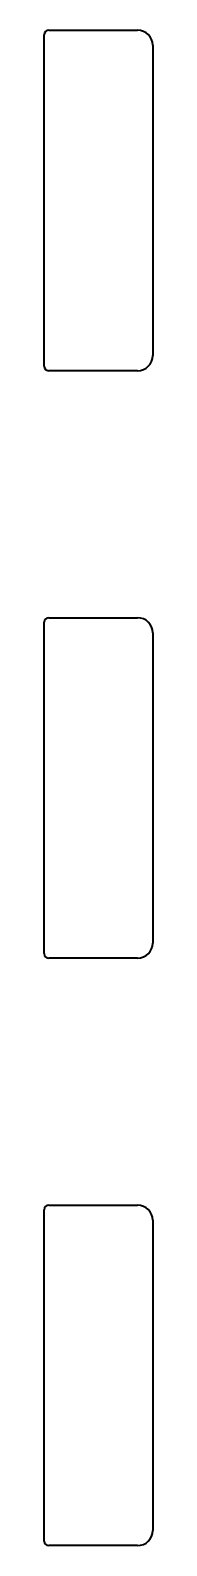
# Model space of a CAD drawing. Extents: x 5809 to 10669, y -850 to 3886.
# Drawn here: x 9145 to 9152.2, y 3553.4 to 3654 of the extents above; entities that cross this region are included whole.
import ezdxf

# ---------------------------------------------------------------- set-up
doc = ezdxf.new("R2010")
doc.units = 0
doc.header["$LTSCALE"] = 5
doc.layers.add('1', color=7, linetype='CONTINUOUS', true_color=0xffffff)

msp = doc.modelspace()

# ---------------------------------------------------------------- linework, layer by layer
at = {"layer": '1', "color": 7, "linetype": 'Continuous', "lineweight": 35}
for p, q in [((9145.27, 3654.03), (9151.17, 3654.03)), ((9144.97, 3631.73), (9144.97, 3653.73)), ((9152.17, 3653.03), (9152.17, 3632.43)), ((9151.17, 3631.43), (9145.27, 3631.43)), ((9144.97, 3592.73), (9144.97, 3614.73)), ((9145.27, 3615.03), (9151.17, 3615.03)), ((9152.17, 3614.03), (9152.17, 3593.43)), ((9151.17, 3592.43), (9145.27, 3592.43)), ((9144.97, 3553.73), (9144.97, 3575.73)), ((9145.27, 3576.03), (9151.17, 3576.03)), ((9152.17, 3575.03), (9152.17, 3554.43)), ((9151.17, 3553.43), (9145.27, 3553.43))]:
    msp.add_line(p, q, dxfattribs=at)
for centre, radius, start, end in [((9145.27, 3653.73), 0.3, 90, 180), ((9151.17, 3653.03), 1, 0, 90), ((9145.27, 3631.73), 0.3, 180, 270), ((9151.17, 3632.43), 1, 270, 0), ((9145.27, 3614.73), 0.3, 90, 180), ((9151.17, 3614.03), 1, 0, 90), ((9145.27, 3592.73), 0.3, 180, 270), ((9151.17, 3593.43), 1, 270, 0), ((9145.27, 3575.73), 0.3, 90, 180), ((9151.17, 3575.03), 1, 0, 90), ((9151.17, 3554.43), 1, 270, 0), ((9145.27, 3553.73), 0.3, 180, 270)]:
    msp.add_arc(centre, radius, start, end, dxfattribs=at)

doc.saveas('drawing.dxf')
